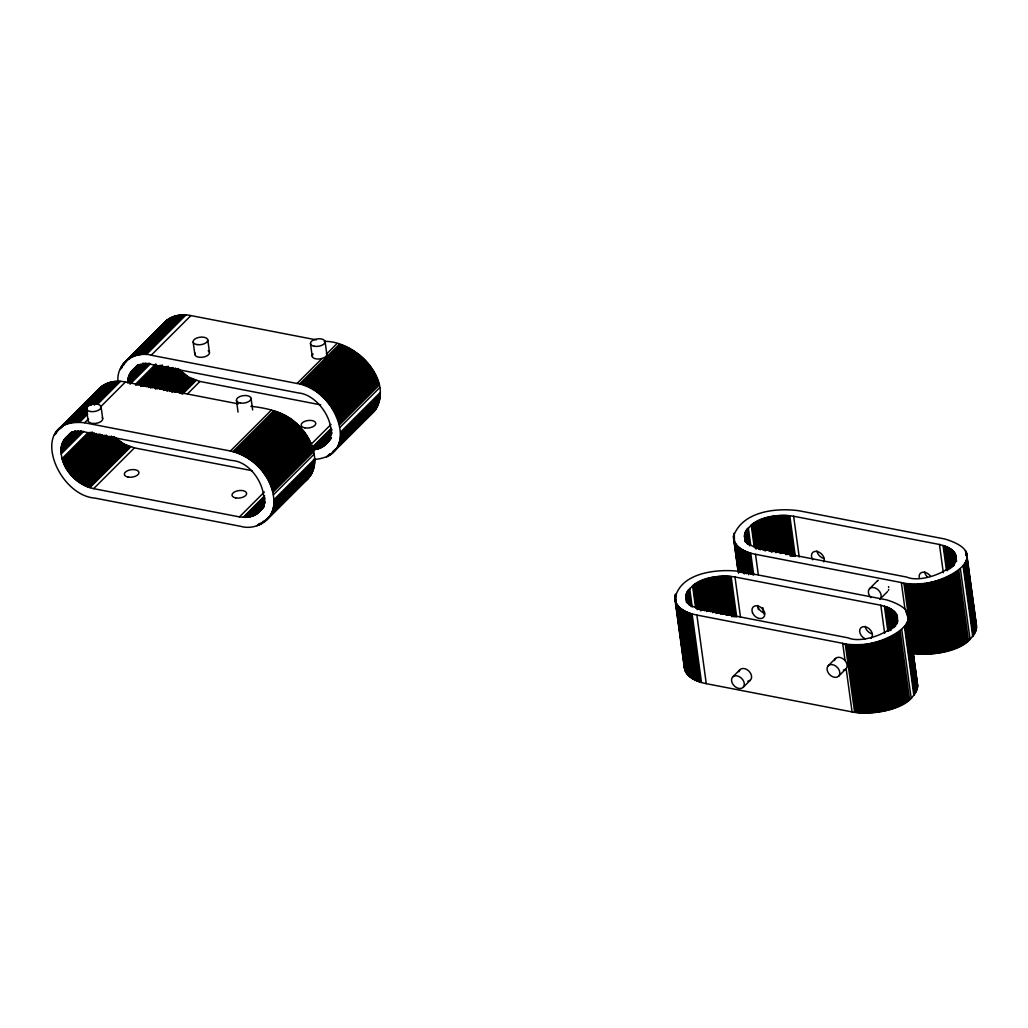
<?xml version="1.0" encoding="UTF-8"?>
<svg xmlns="http://www.w3.org/2000/svg" width="1028" height="1028" viewBox="0 0 1028 1028"><rect width="100%" height="100%" fill="white"/><g stroke="black" fill="none" stroke-linecap="round" stroke-linejoin="round"><path stroke-width="1.5" d="M61.025 451.279C59.92 438.198 73.759 428.637 85.902 432.223L231.711 460.467C261.485 462.022 282.327 521.864 239.447 516.904L93.625 488.647C76.419 484.895 61.77 469.128 61.025 451.279L81.43 430.899M273.923 502.088C273.692 477.802 253.723 456.098 230.426 451.022L84.604 422.765C26.471 416.777 55.512 495.226 94.923 498.092L240.745 526.349C256.447 530.923 274.669 519.127 273.923 502.088L314.735 461.328C314.953 448.208 308.516 435.821 299.623 426.504C287.339 412.806 268.449 408.142 250.845 406.317M313.489 459.503C364.966 456.303 332.854 385.808 297.041 383.483L151.219 355.225C134.514 350.227 115.83 364.015 118.04 381.863M370.003 415.273C400.367 386.528 357.41 340.242 324.193 341.399M674.959 599.273C676.835 609.244 688.143 613.279 696.881 615.065L842.703 643.322C869.328 654.695 946.351 617.867 886.277 599.787L740.456 571.529C718.341 568.42 679.367 572.211 674.959 599.273L684.352 667.866C686.229 677.85 697.537 681.885 706.275 683.671L852.096 711.929C872.412 715.616 921.152 709.731 916.526 680.652M685.843 596.677C691.6 577.44 717.801 574.549 734.994 576.991L880.816 605.248C925.521 618.265 868.095 646.779 848.164 637.861L702.342 609.604C695.558 608.28 686.306 604.798 685.843 596.677L686.563 602.447M684.275 665.669L684.352 667.866M733.504 536.295C733.414 547.538 746.277 552.563 755.516 554.298L901.338 582.555C927.963 593.927 1004.986 557.112 944.912 539.019L799.09 510.775C776.127 507.524 742.229 511.314 733.504 536.295L738.387 572.866M744.478 535.909C750.234 516.686 776.436 513.794 793.629 516.236L939.451 544.48C984.156 557.51 926.729 586.011 906.799 577.093L760.977 548.836C754.179 547.526 744.94 544.03 744.478 535.909L745.197 541.705M903.869 582.992L913.532 653.525C934.503 655.8 976.549 651.161 975.996 623.212M331.453 431.696L313.309 449.827C348.813 443.582 323.73 394.932 298.338 392.927L152.517 364.67C140.746 361.252 127.087 370.08 127.652 382.853L146.927 363.591M303.633 482.286C310.764 477.904 314.619 469.526 314.735 461.328M95.565 393.518C101.142 383.058 114.429 379.499 125.416 382.005L238.303 403.875M161.602 326.184C167.461 316.341 180.26 313.193 190.912 315.583L316.354 339.882M123.72 363.295L166.318 320.71M123.077 364.118L167.127 320.068M122.473 364.966L167.975 319.451M57.774 430.064L100.05 387.826M121.908 365.839L126.444 361.303M129.142 358.528L168.836 318.873M56.463 431.657L101.631 386.489M121.368 366.739L123.643 364.477M129.31 358.811L169.736 318.333M55.859 432.505L102.466 385.885M130.967 357.487L170.661 317.832M55.294 433.379L57.555 431.117M62.091 426.594L103.34 385.307M120.88 367.677L124.285 364.285M60.421 428.625L62.695 426.363M63.428 425.528L104.239 384.768M131.931 357.012L171.612 317.369M64.353 425.027L105.164 384.266M54.266 435.217L56.527 432.955M120.006 369.63L122.268 367.356M132.908 356.587L172.601 316.945M65.304 424.564L106.115 383.791M133.91 356.202L173.603 316.547M66.28 424.14L107.092 383.367M134.938 355.855L174.631 316.2M67.295 423.742L108.107 382.981M135.992 355.547L175.685 315.892M68.323 423.395L109.135 382.634M137.071 355.277L176.765 315.622M69.377 423.086L110.189 382.326M70.444 422.816L111.255 382.056M138.163 355.046L177.857 315.39M71.549 422.585L112.348 381.825M139.281 354.853L178.975 315.21M72.654 422.405L87.393 407.679M89.667 405.417L113.465 381.632M140.412 354.711L180.106 315.056M73.785 422.251L87.393 408.669M90.798 405.263L114.596 381.491M141.556 354.609L181.249 314.953M74.941 422.148L87.406 409.697M93.073 404.03L115.753 381.388M142.725 354.531L182.419 314.889M76.111 422.084L86.313 411.894M94.242 403.965L116.922 381.311M143.907 354.519L183.601 314.864M77.28 422.058L87.483 411.868M94.293 405.071L118.091 381.298M145.102 354.531L184.796 314.876M78.475 422.071L87.547 413.012M96.619 403.953L119.287 381.311M146.297 354.583L185.991 314.941M79.683 422.135L87.624 414.207M97.827 404.017L120.494 381.362M131.43 371.339L137.585 365.056M130.98 371.969L137.791 365.171M130.556 372.624L137.354 365.827M65.291 438.262L70.341 433.148M130.158 373.305L138.099 365.377M64.366 439.509L72.114 431.721M129.785 373.999L138.857 364.94M63.942 440.164L70.739 433.379M129.438 374.719L138.51 365.66M63.53 440.845L72.602 431.786M129.13 375.464L140.463 364.13M63.171 441.552L72.23 432.492M62.824 442.271L73.027 432.068M128.847 376.222L140.181 364.889M62.515 443.004L72.718 432.814M128.59 376.993L141.067 364.529M62.233 443.762L75.198 430.681M128.371 377.79L143.11 363.064M61.976 444.533L75.571 430.95M151.219 355.225L190.912 315.583M128.166 378.587L142.918 363.861M61.744 445.33L75.352 431.747M84.604 422.765L87.997 419.373M100.474 406.921L125.416 382.005M128.012 379.422L143.881 363.552M61.551 446.139L76.29 431.413M127.87 380.257L144.884 363.257M61.384 446.962L77.254 431.105M61.256 447.797L78.256 430.809M127.768 381.105L145.912 362.987M127.69 381.966L145.835 363.848M61.153 448.658L78.154 431.67M61.076 449.519L79.22 431.4M61.037 450.392L80.3 431.143M128.77 382.596L148.058 363.347M129.926 382.365L149.201 363.102M61.037 452.179L81.443 431.799M130.055 384.189L150.473 363.796M61.166 453.99L83.846 431.349M135.452 384.305L155.87 363.912M62.027 458.642L88.1 432.595M135.722 385.243L156.127 364.85M62.297 459.58L89.5 432.402M137.135 385.05L156.423 365.788M62.58 460.531L90.927 432.21M138.6 384.857L157.875 365.595M62.901 461.469L92.379 432.03M140.078 384.665L159.353 365.403M63.248 462.407L92.726 432.968M140.45 385.603L160.869 365.21M63.633 463.345L94.242 432.762M140.862 386.541L162.411 365.017M64.032 464.27L94.64 433.7M142.429 386.335L162.848 365.942M64.468 465.209L96.208 433.495M144.023 386.13L163.298 366.867M64.931 466.134L96.671 434.42M145.642 385.911L164.93 366.649M65.419 467.046L98.29 434.214M146.156 386.824L166.575 366.431M65.933 467.958L99.934 433.996M147.826 386.592L168.245 366.199M66.473 468.871L100.474 434.895M148.392 387.492L168.81 367.099M67.026 469.757L102.17 434.664M150.114 387.248L169.389 367.985M67.617 470.644L102.761 435.538M150.73 388.121L171.136 367.728M68.233 471.518L104.509 435.281M152.491 387.839L172.91 367.459M68.863 472.379L106.269 435.011M154.29 387.556L173.565 368.307M69.519 473.227L106.925 435.859M154.958 388.391L175.377 368.011M70.2 474.062L107.606 436.694M155.665 389.214L176.071 368.821M70.893 474.885L109.443 436.386M157.515 388.892L177.934 368.499L188.741 377.199L199.933 381.452L320.672 404.852M71.613 475.694L111.294 436.065M159.391 388.545L178.666 369.283M72.358 476.478L112.039 436.849M160.15 389.316L179.425 370.054M73.116 477.249L113.928 436.489M162.051 388.944L180.196 370.812M73.887 478.007L114.699 437.247L124.157 444.135L134.437 447.887L252.04 470.67M162.848 389.676L180.992 371.545M74.684 478.74L115.496 437.979M163.658 390.383L181.802 372.264M75.494 479.459L116.305 438.686M165.611 389.946L182.624 372.958M76.316 480.153L117.128 439.393M166.459 390.627L183.459 373.627M77.151 480.821L117.963 440.061M167.307 391.282L184.32 374.282M77.999 481.477L118.811 440.716M169.299 390.769L185.181 374.912M78.873 482.106L119.685 441.346M170.185 391.385L186.055 375.516M79.747 482.71L120.559 441.95M172.203 390.833L186.942 376.107M80.634 483.301L121.445 442.528M171.959 392.516L187.841 376.659M81.533 483.854L122.345 443.094M174.002 391.925L188.741 377.199M82.433 484.394L123.244 443.621M174.914 392.426L189.653 377.7M83.345 484.895L124.157 444.135M176.97 391.771L190.578 378.188M84.27 485.37L125.082 444.61M177.895 392.233L191.504 378.638M85.195 485.833L126.007 445.06M178.821 392.657L192.429 379.062M86.121 486.257L126.932 445.497M179.759 393.056L193.367 379.46M87.059 486.655L127.87 445.895M180.697 393.428L194.305 379.833M87.997 487.028L128.808 446.268M181.635 393.775L195.243 380.18M88.935 487.375L129.746 446.602M182.573 394.084L196.181 380.488M89.873 487.683L130.684 446.923M187.469 393.917L199.933 381.452M93.625 488.647L134.437 447.887M297.041 383.483L322.047 358.476M313.077 354.043A7.376 3.739 -7.8 0 0 318.269 359.042A7.376 3.739 -7.8 0 0 326.75 353.876L336.734 343.827M230.426 451.022L271.238 410.262M299.533 384.048L339.227 344.393M232.919 451.588L273.731 410.827M300.793 384.382L340.486 344.74M234.178 451.934L274.99 411.161M302.052 384.768L341.746 345.112M235.425 452.307L276.236 411.547M303.299 385.179L342.992 345.536M236.684 452.731L277.496 411.958M304.558 385.641L344.251 345.999M237.943 453.181L278.755 412.421M305.804 386.142L345.498 346.487M239.19 453.682L280.001 412.922M307.051 386.669L346.744 347.027M240.436 454.222L281.248 413.449M308.297 387.235L347.991 347.592M241.683 454.787L282.494 414.027M309.531 387.852L349.224 348.196M242.916 455.391L283.728 414.631M310.764 388.494L350.458 348.839M244.15 456.034L284.949 415.273M311.985 389.162L351.679 349.52M245.358 456.715L286.169 415.942M313.193 389.882L352.887 350.227M246.566 457.421L287.377 416.661M314.388 390.627L354.082 350.972M247.774 458.167L288.572 417.407M315.57 391.398L355.264 351.756M248.956 458.951L289.767 418.178M316.74 392.208L356.433 352.565M250.125 459.76L290.937 418.987M317.896 393.056L357.59 353.401M251.269 460.595L292.08 419.835M319.027 393.917L358.721 354.274M252.413 461.469L293.224 420.696M320.145 394.816L359.839 355.174M253.53 462.369L294.342 421.596M321.25 395.741L360.944 356.099M254.636 463.294L295.447 422.534M322.329 396.705L362.023 357.05M255.715 464.245L296.527 423.485M323.383 397.682L363.077 358.04M256.769 465.234L297.58 424.461M324.424 398.684L364.118 359.042M257.797 466.237L298.608 425.464M325.426 399.725L365.12 360.07M258.812 467.265L299.623 426.504M326.416 400.779L366.109 361.124M259.801 468.318L300.613 427.558M327.379 401.845L367.073 362.203M260.765 469.398L301.577 428.625M328.317 402.937L368.011 363.295M261.69 470.49L302.502 429.73M329.217 404.055L368.911 364.413M262.603 471.608L303.414 430.835M330.091 405.186L369.784 365.544M263.476 472.739L304.288 431.978M330.939 406.343L370.633 366.7M264.324 473.882L305.136 433.122M331.761 407.512L371.455 367.857M265.134 475.052L305.946 434.291M332.545 408.694L372.239 369.039M265.918 476.234L306.729 435.474M333.29 409.889L372.984 370.234M266.676 477.429L307.488 436.669M334.01 411.097L373.704 371.442M267.396 478.637L308.207 437.877M334.691 412.305L374.385 372.663M268.077 479.858L308.888 439.084M335.346 413.539L375.04 373.884M268.732 481.078L309.544 440.318M335.963 414.772L375.657 375.117M269.336 482.312L310.148 441.552M336.541 416.006L376.235 376.364M269.914 483.558L310.726 442.785M337.081 417.252L376.775 377.61M270.454 484.805L331.016 424.435M337.582 418.512L377.276 378.857M239.447 516.904L264.389 491.988M270.968 486.051L311.78 445.291M338.045 419.758L377.739 380.116M271.431 487.311L312.242 446.537M312.024 447.565L331.299 428.316M338.482 421.017L378.175 381.375M243.135 517.38L264.671 495.869M271.855 488.57L331.067 429.486M338.867 422.277L378.561 382.622M311.548 449.891L331.954 429.498M244.034 517.418L264.44 497.038M272.253 489.816L331.71 430.616M244.934 517.431L264.196 498.182M339.214 423.523L378.908 383.881M245.808 517.418L265.083 498.169M272.6 491.076L313.411 450.315M314.17 449.75L331.183 432.749M246.681 517.367L264.826 499.248M339.523 424.782L379.216 385.127M315.018 449.634L332.031 432.647M247.542 517.29L264.556 500.302M272.908 492.322L313.72 451.562M315.853 449.493L331.723 433.636M248.391 517.174L264.273 501.33M316.663 449.326L331.414 434.6M249.226 517.033L265.096 501.189M317.472 449.12L329.949 436.656M250.048 516.866L264.787 502.139M318.256 448.889L330.733 436.425M340.024 427.275L379.717 387.62M250.858 516.66L264.453 503.077M319.027 448.632L330.374 437.298M251.642 516.429L265.25 502.846M319.785 448.336L329.988 438.146M273.409 494.815L314.221 454.055M252.413 516.172L263.746 504.851M320.518 448.015L330.733 437.825M321.237 447.668L331.067 437.761M253.171 515.876L263.374 505.686M321.931 447.296L331.003 438.224M253.903 515.568L264.106 505.365M322.599 446.884L331.003 438.66M254.623 515.208L263.682 506.149M323.255 446.448L329.551 440.331M255.317 514.835L264.067 506.007M324.488 445.509L329.602 440.459M255.985 514.437L263.926 506.508M256.64 514L264.067 506.74M257.874 513.049L262.988 508.012M340.538 432.158L380.231 392.516M273.923 499.711L314.722 458.938M340.564 433.366L380.257 393.711M273.949 500.906L314.748 460.146M340.551 434.548L380.244 394.893M340.486 435.718L380.18 396.063M273.872 503.257L314.684 462.497M340.396 436.861L380.09 397.219M273.769 504.414L314.581 463.654M340.255 438.005L379.949 398.35M273.641 505.545L314.439 464.784M340.075 439.123L379.769 399.481M273.461 506.663L314.272 465.902M339.857 440.228L379.55 400.573M339.6 441.308L379.293 401.652M273.23 507.768L314.041 467.008M339.291 442.361L378.985 402.706M272.973 508.847L313.784 468.087M338.957 443.389L378.651 403.747M272.677 509.901L313.489 469.141M257.026 525.719L259.287 523.458M338.572 444.404L378.265 404.762M272.33 510.942L313.142 470.169M338.161 445.394L377.854 405.739M326.66 457.01L330.052 453.618M259.056 524.987L261.318 522.725M271.957 511.957L312.769 471.184M337.698 446.358L377.392 406.702M337.21 447.283L376.903 407.641M260.033 524.563L263.438 521.157M271.533 512.933L312.345 472.173M328.536 456.046L330.798 453.785M333.072 451.51L335.334 449.249M344.419 440.19L346.68 437.915M354.621 429.987L358.027 426.594M365.955 418.666L369.129 415.852M271.084 513.897L311.895 473.137M335.102 449.84L376.364 408.54M260.996 524.1L263.258 521.826M330.309 454.929L375.798 409.414M261.922 523.586L265.314 520.194M270.582 514.835L311.394 474.062M331.144 454.312L374.552 411.084M266.213 519.654L310.867 474.975M263.682 522.468L265.956 520.207M269.349 516.814L310.302 475.848M264.53 521.864L309.685 476.696M266.111 520.528L308.374 478.29M732.758 676.874L740.057 669.601M743.09 687.411A7.376 5.281 45 0 0 738.644 676.334A7.376 5.281 45 0 0 732.052 682.682A7.376 5.281 45 0 0 743.09 687.411L750.389 680.138M869.572 588.671L877.18 581.077M879.942 599.17L887.549 591.563M828.247 665.707L835.533 658.434M838.63 676.206A7.376 5.281 45 0 0 834.106 665.129A7.376 5.281 45 0 0 827.579 671.541A7.376 5.281 45 0 0 838.63 676.206L845.915 668.92M975.071 621.143L975.726 622.518M326.75 353.876L326.66 353.645A7.376 3.739 -7.8 0 0 326.39 353.195M966.718 554.105L976.574 626.091M966.333 552.678L976.587 627.568M966.063 551.972L966.5 555.107M966.847 557.767L976.51 628.301M965.767 551.291L966.41 555.994M966.744 558.512L976.407 629.059M965.408 550.61L966.05 555.313M966.577 559.271L976.24 629.804M966.371 560.016L976.035 630.549M966.127 560.774L975.79 631.308M965.819 561.519L975.482 632.053M965.485 562.277L975.148 632.811M965.086 563.023L974.75 633.556M964.649 563.768L974.313 634.302M964.174 564.513L973.837 635.047M963.66 565.259L973.31 635.792M963.082 565.991L972.745 636.525M960.396 568.869L970.059 639.403M958.816 570.257L968.479 640.791M957.967 570.938L967.631 641.472M955.654 555.236L956.515 561.506M955.295 554.182L956.361 561.108M955.063 553.668L956.143 561.506M954.806 553.167L955.873 561.005M954.498 552.666L955.577 560.504M957.081 571.607L966.744 642.14M954.177 552.164L955.462 561.571M953.804 551.689L955.308 562.663M953.406 551.214L954.909 562.188M956.156 572.262L965.819 642.796M952.982 550.751L954.704 563.293M952.519 550.301L954.447 564.411M955.192 572.904L964.855 643.438M952.018 549.851L954.177 565.529M951.504 549.427L953.65 565.104M950.939 549.016L953.303 566.248M954.202 573.534L963.866 644.081M950.36 548.605L952.725 565.85M949.743 548.22L952.326 567.019M953.174 574.164L962.838 644.697M949.101 547.834L951.684 566.646M948.433 547.474L951.221 567.854M952.108 574.768L961.771 645.301M947.739 547.127L950.527 567.507M951.029 575.346L960.692 645.892M947.006 546.793L950.013 568.728M946.261 546.472L949.268 568.407M949.898 575.924L959.561 646.458M945.49 546.164L948.703 569.679M944.693 545.881L947.906 569.384M948.754 576.477L958.417 647.023M943.871 545.598L947.302 570.681M947.572 577.029L957.235 647.563M943.023 545.341L946.454 570.424M946.377 577.543L956.04 648.09M945.143 578.057L954.806 648.591M939.451 544.48L943.306 572.699M943.897 578.546L953.56 649.079M942.625 579.008L952.288 649.542M941.327 579.458L950.99 649.992M940.016 579.882L949.679 650.416M938.68 580.293L948.343 650.827M937.33 580.679L946.994 651.212M935.968 581.051L945.631 651.585M934.593 581.385L944.257 651.932M933.206 581.707L942.869 652.253M931.805 582.015L941.468 652.549M930.391 582.285L940.055 652.831M928.978 582.542L938.641 653.076M927.552 582.773L937.215 653.307M926.125 582.979L935.788 653.512M924.686 583.159L934.349 653.705M923.26 583.326L932.923 653.859M921.82 583.454L931.484 654.001M920.394 583.57L930.057 654.104M918.968 583.66L928.631 654.193M917.541 583.724L927.205 654.258M916.115 583.75L925.778 654.296M914.702 583.763L924.365 654.309M913.301 583.763L922.964 654.296M911.913 583.724L921.576 654.258M910.538 583.66L920.201 654.193M909.163 583.57L918.826 654.116M907.814 583.467L917.477 654.001M906.478 583.326L916.141 653.872M905.167 583.172L914.83 653.705M907.917 614.153L917.708 685.65M907.698 613.433L917.683 686.396M907.441 612.739L907.865 615.862M908.225 618.535L917.618 687.141M907.133 612.045L907.775 616.723M908.11 619.28L917.503 687.886M906.773 611.364L907.416 616.055M907.942 620.025L917.349 688.631M906.375 610.696L906.812 613.819M907.737 620.784L917.143 689.39M905.938 610.041L906.362 613.163M907.493 621.529L916.886 690.135M907.197 622.287L916.59 690.893M901.338 582.555L904.987 609.206M906.85 623.032L916.244 691.638M906.452 623.778L915.858 692.384M906.028 624.536L915.421 693.142M905.539 625.281L914.946 693.874M905.025 626.013L914.419 694.62M904.46 626.746L913.853 695.352M901.774 629.624L911.168 698.23M900.181 631.012L909.587 699.618M899.333 631.693L908.726 700.299M896.866 615.476L897.727 621.85M896.66 614.95L897.521 621.182M896.429 614.436L897.29 620.668M896.172 613.922L897.238 621.722M895.876 613.42L896.943 621.22M898.446 632.361L907.84 700.967M895.542 612.932L897.033 623.842M895.17 612.444L896.673 623.366M894.771 611.981L896.275 622.891M897.521 633.03L906.914 701.623M894.347 611.519L896.056 623.983M893.885 611.056L895.812 625.088M893.396 610.619L895.529 626.206M896.557 633.672L905.964 702.278M892.869 610.195L895.002 625.782M892.317 609.771L894.656 626.926M895.568 634.302L904.961 702.908M891.726 609.373L894.077 626.515M891.109 608.974L893.679 627.684M894.54 634.918L903.933 703.525M890.466 608.602L893.036 627.311M889.798 608.242L892.574 628.506M893.486 635.522L902.88 704.129M889.104 607.882L891.88 628.159M892.394 636.114L901.787 704.72M888.385 607.548L891.366 629.38M887.627 607.227L890.839 630.614M891.276 636.692L900.669 705.298M886.856 606.931L890.055 630.318M886.059 606.636L889.259 630.023M890.12 637.244L899.526 705.85M885.236 606.366L888.655 631.308M888.95 637.784L898.343 706.39M884.388 606.109L887.806 631.051M887.742 638.311L897.136 706.917M886.521 638.812L895.915 707.418M880.816 605.248L884.658 633.312M885.262 639.3L894.656 707.906M883.99 639.776L893.383 708.369M882.692 640.213L892.098 708.819M881.381 640.65L890.775 709.256M880.045 641.061L889.451 709.654M878.709 641.446L888.102 710.052M877.334 641.806L886.74 710.412M875.959 642.153L885.365 710.759M874.571 642.474L883.964 711.08M873.17 642.77L882.564 711.376M871.757 643.053L881.163 711.659M870.343 643.31L879.737 711.916M868.917 643.541L878.323 712.134M867.491 643.746L876.884 712.353M866.064 643.926L875.458 712.532M864.625 644.081L874.018 712.687M863.186 644.222L872.592 712.828M861.76 644.338L871.153 712.931M860.333 644.415L869.727 713.021M858.907 644.479L868.3 713.085M857.48 644.517L866.887 713.124M856.08 644.53L865.473 713.136M854.666 644.517L864.073 713.124M853.279 644.479L862.685 713.085M851.904 644.428L861.297 713.034M850.529 644.338L859.935 712.944M849.179 644.222L858.586 712.828M847.843 644.093L857.249 712.7M846.532 643.939L855.926 712.545M845.234 643.759L854.628 712.353M842.703 643.322L845.067 660.606M846.147 668.675L852.096 711.929M793.629 516.236L799.206 556.983M789.774 515.645L795.351 556.405M788.772 515.555L794.348 556.302M787.756 515.465L793.333 556.225M786.728 515.401L792.318 556.161M785.7 515.362L791.277 556.109M784.66 515.324L790.236 556.084M783.606 515.324L788.977 554.503M782.552 515.336L787.911 554.516M781.486 515.362L786.857 554.542M780.419 515.401L785.79 554.593M779.352 515.465L784.505 553.09M778.273 515.555L783.426 553.18M777.194 515.658L782.359 553.27M776.127 515.773L781.28 553.398M775.048 515.915L780.201 553.527M773.981 516.069L778.916 552.113M772.915 516.236L777.849 552.293M771.848 516.429L776.795 552.486M770.794 516.634L775.742 552.691M769.754 516.866L774.47 551.342M768.713 517.11L773.429 551.586M767.672 517.367L772.401 551.843M766.657 517.637L771.373 552.126M765.642 517.932L770.152 550.841M764.652 518.228L769.15 551.149M763.663 518.549L767.955 549.903M762.699 518.883L766.991 550.237M761.735 519.243L766.027 550.584M760.797 519.603L765.102 550.957M759.885 519.988L763.958 549.762M758.985 520.374L763.059 550.16M758.099 520.785L761.966 548.991M757.238 521.196L761.105 549.415M756.402 521.633L760.27 549.839M755.58 522.07L759.229 548.721M754.783 522.52L758.433 549.17M754.025 522.982L757.456 548.065M753.28 523.458L756.711 548.541M752.56 523.946L755.991 549.016M751.866 524.434L755.079 547.95M755.516 554.298L758.304 574.678M762.815 607.599L763.675 613.87M751.198 524.935L754.205 546.883M748.307 527.557L750.671 544.801M747.356 528.636L749.72 545.881M750.736 553.154L753.742 575.102M758.034 606.443L758.471 609.578M746.932 529.189L749.078 544.866M746.546 529.741L748.474 543.851M749.605 552.807L752.612 574.755M746.187 530.307L748.114 544.416M745.865 530.859L747.574 543.401M745.57 531.425L747.292 543.966M748.512 552.447L751.519 574.395M745.313 531.99L746.816 542.964M745.082 532.555L746.379 541.962M744.902 533.121L746.187 542.514M747.446 552.062L750.453 574.01M744.747 533.673L745.814 541.512M744.619 534.239L745.48 540.51M744.542 534.804L745.364 541.756M746.418 551.65L749.425 573.598M745.416 551.226L748.641 574.742M744.452 550.777L747.459 572.724M743.514 550.314L746.739 573.83M742.627 549.826L745.84 573.341M741.766 549.325L744.992 572.827M740.944 548.798L744.388 573.881M740.16 548.258L743.604 573.341M739.428 547.706L742.858 572.776M738.721 547.127L742.165 572.211M738.065 546.536L741.496 571.619M737.449 545.932L741.098 572.583M736.87 545.315L740.52 571.966M736.344 544.686L739.993 571.337M735.855 544.043L739.723 572.262M734.043 533.314L734.48 536.449M735.418 543.388L739.273 571.607M733.838 534.059L734.493 538.762M735.02 542.72L739.093 572.506M733.684 534.804L734.545 541.075M734.66 542.039L738.746 571.825M733.568 535.562L738.644 572.699M733.517 537.772L738.104 571.427M734.994 576.991L740.545 617.532M731.139 576.412L736.69 616.954M730.137 576.31L735.688 616.851M729.122 576.233L734.673 616.774M728.107 576.168L733.658 616.71M727.066 576.117L732.617 616.659M726.025 576.091L731.576 616.633M724.971 576.078L730.317 615.065M723.918 576.091L729.25 615.078M722.851 576.117L728.197 615.104M721.784 576.168L727.13 615.142M720.718 576.233L726.051 615.219M719.639 576.322L724.766 613.742M718.572 576.412L723.699 613.844M717.493 576.541L722.62 613.96M716.426 576.669L721.553 614.101M715.347 576.824L720.474 614.256M714.28 577.004L719.202 612.868M713.226 577.196L718.135 613.061M712.16 577.402L717.081 613.266M711.119 577.62L716.028 613.485M710.078 577.864L714.768 612.174M709.037 578.121L713.74 612.431M708.022 578.404L712.725 612.701M707.007 578.687L711.492 611.429M706.018 578.995L710.502 611.737M705.028 579.317L709.307 610.504M704.064 579.651L708.331 610.838M703.101 579.998L707.38 611.185M702.163 580.37L706.442 611.544M701.25 580.743L705.311 610.375M700.351 581.141L704.411 610.76M699.464 581.54L703.306 609.604M698.603 581.964L702.445 610.028M697.768 582.388L701.61 610.452M696.945 582.837L700.8 610.902M696.162 583.287L699.785 609.797M695.391 583.75L698.809 608.692M694.645 584.225L698.063 609.167M693.926 584.701L697.344 609.655M693.232 585.202L696.431 608.589M696.881 615.065L706.275 683.671M692.564 585.703L695.558 607.522M689.672 588.312L692.23 607.021M688.734 589.404L691.073 606.559M692.101 613.922L701.507 682.515M688.31 589.956L690.443 605.543M687.912 590.509L689.839 604.541M690.983 613.575L700.376 682.181M687.552 591.061L689.48 605.094M687.231 591.627L688.94 604.104M689.878 613.215L699.284 681.808M686.935 592.192L688.644 604.657M686.678 592.745L688.169 603.667M686.46 593.31L687.732 602.665M686.267 593.876L687.552 603.23M688.811 612.816L698.218 681.423M686.113 594.441L687.179 602.241M685.997 595.006L686.845 601.239M685.907 595.559L686.73 602.498M687.783 612.418L697.177 681.024M686.781 611.994L696.174 680.587M685.817 611.544L695.211 680.15M684.879 611.069L694.285 679.675M683.993 610.593L693.386 679.187M683.132 610.079L692.525 678.686M682.309 609.565L691.715 678.172M681.538 609.026L690.932 677.632M680.793 608.46L690.186 677.066M680.086 607.895L689.492 676.501M679.431 607.304L688.824 675.91M678.814 606.7L688.207 675.306M678.236 606.083L687.642 674.689M677.709 605.453L687.102 674.06M677.221 604.811L686.627 673.417M675.422 594.068L675.846 597.191M676.784 604.143L686.177 672.749M675.216 594.826L675.846 599.504M676.385 603.475L685.779 672.081M675.049 595.572L675.91 601.804M676.026 602.806L685.432 671.4M674.933 596.317L685.123 670.719M674.869 597.062L684.854 670.012M325.079 341.527L326.814 354.12M310.495 343.686L312.216 356.279M251.038 398.26L252.644 409.954M236.453 400.419L238.046 412.112M207.759 339.857L209.481 352.45M193.148 341.977L194.87 354.57M101.078 406.754L102.697 418.576M86.48 408.913L88.1 420.735M870.986 597.615A7.376 5.281 45 0 1 869.495 588.761A7.376 5.281 45 0 1 878.297 589.995A7.376 5.281 45 0 1 880.186 598.913M824.199 558.551A7.376 5.281 45 0 1 816.977 551.021M877.437 580.846A7.376 5.281 45 0 1 878.336 580.306M888.513 586.577A7.376 5.281 45 0 1 888.706 587.412M888.693 589.391A7.376 5.281 45 0 1 888.359 590.432M812.801 559.797A7.376 5.281 45 0 1 817.003 551.419A7.376 5.281 45 0 1 823.813 561.93M927.14 576.695A7.376 5.281 45 0 1 924.66 571.889M919.199 577.351A7.376 5.281 45 0 1 923.08 572.172A7.376 5.281 45 0 1 930.623 576.49M102.273 417.664A7.376 3.739 -7.8 0 1 95.334 423.433A7.376 3.739 -7.8 0 1 88.562 419M209.224 351.756A7.376 3.739 -7.8 0 1 202.079 357.294A7.376 3.739 -7.8 0 1 195.191 353.079M208.196 350.754A7.376 3.739 -7.8 0 1 208.684 351.126M764.703 613.009A7.376 5.281 45 0 1 757.482 605.479M865.242 638.812A7.376 5.281 45 0 1 859.935 629.264A7.376 5.281 45 0 1 868.994 628.583A7.376 5.281 45 0 1 871.166 638.362M872.386 633.878A7.376 5.281 45 0 1 865.165 626.348M843.333 670.063A7.376 5.281 45 0 0 845.144 660.696L844.823 660.336A7.376 5.281 45 0 0 834.402 660.606M738.901 671.759A7.376 5.281 45 0 1 749.181 671.374A7.376 5.281 45 0 1 747.793 681.256M90.271 411.496A7.376 3.739 -7.8 0 0 101.104 406.998A7.376 3.739 -7.8 0 0 89.963 405.006A7.376 3.739 -7.8 0 0 90.271 411.496M240.244 403.002A7.376 3.739 -7.8 0 0 251.063 398.504A7.376 3.739 -7.8 0 0 239.922 396.512A7.376 3.739 -7.8 0 0 240.244 403.002M127.999 477.056A7.376 3.739 -7.8 0 0 138.973 472.662A7.376 3.739 -7.8 0 0 127.96 470.528A7.376 3.739 -7.8 0 0 127.999 477.056M235.682 497.925A7.376 3.739 -7.8 0 0 246.656 493.53A7.376 3.739 -7.8 0 0 235.643 491.397A7.376 3.739 -7.8 0 0 235.682 497.925M314.285 346.269A7.376 3.739 -7.8 0 0 325.118 341.771A7.376 3.739 -7.8 0 0 313.964 339.767A7.376 3.739 -7.8 0 0 314.285 346.269M196.913 344.573A7.376 3.739 -7.8 0 0 207.772 340.101A7.376 3.739 -7.8 0 0 196.669 338.071A7.376 3.739 -7.8 0 0 196.913 344.573M304.828 427.854A7.376 3.739 -7.8 0 0 315.802 423.459A7.376 3.739 -7.8 0 0 304.789 421.326A7.376 3.739 -7.8 0 0 304.828 427.854M752.457 612.611A7.376 5.281 45 0 0 763.483 617.507A7.376 5.281 45 0 0 759.191 606.417A7.376 5.281 45 0 0 752.457 612.611"/></g></svg>
